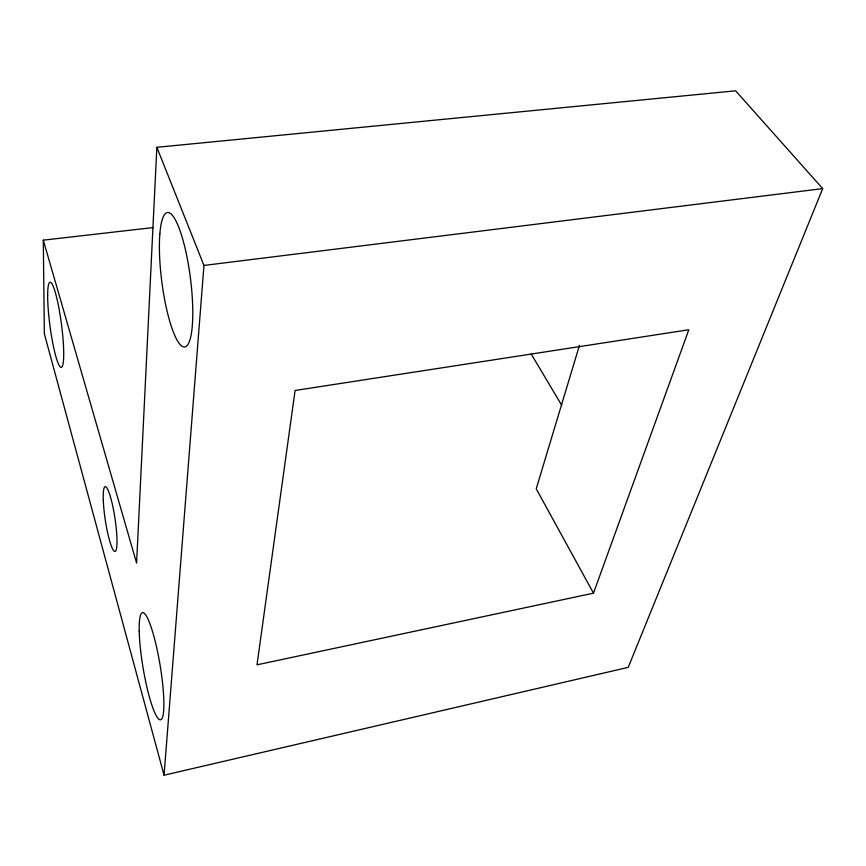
<?xml version="1.0" encoding="UTF-8"?>
<svg xmlns="http://www.w3.org/2000/svg" width="866" height="866" viewBox="0 0 866 866"><rect width="100%" height="100%" fill="white"/><g stroke="black" fill="none" stroke-linecap="round" stroke-linejoin="round"><path stroke-width="1.3" d="M43.3 240.163L44.361 333.811L164.064 775.2L628.229 667.35L822.7 188.615L735.635 90.8L156.854 147.307L136.59 563.052L43.3 240.163L153.379 227.541M164.064 775.2L203.954 265.44L156.854 147.307M579.441 345.382L536.227 488.803L593.491 593.167L257.007 664.817L295.09 390.479L688.816 329.751L593.491 593.167M203.954 265.44L822.7 188.615M531.323 354.226L561.753 405.342M159.853 233.95A67.754 14.419 82.7 0 0 180.842 345.263A67.754 14.419 82.7 0 0 187.565 259.984A67.754 14.419 82.7 0 0 159.853 233.95M139.209 630.913A54.363 8.617 80.5 0 0 158.478 718.867A54.363 8.617 80.5 0 0 156.995 648.991A54.363 8.617 80.5 0 0 139.209 630.913M47.652 295.393A42.954 5.802 82.5 0 0 59.646 366.188A42.954 5.802 82.5 0 0 59.754 312.843A42.954 5.802 82.5 0 0 47.652 295.393M103.292 500.353A32.724 4.915 81.4 0 0 114.409 551.285A32.724 4.915 81.4 0 0 112.634 505.549A32.724 4.915 81.4 0 0 103.292 500.353"/></g></svg>
